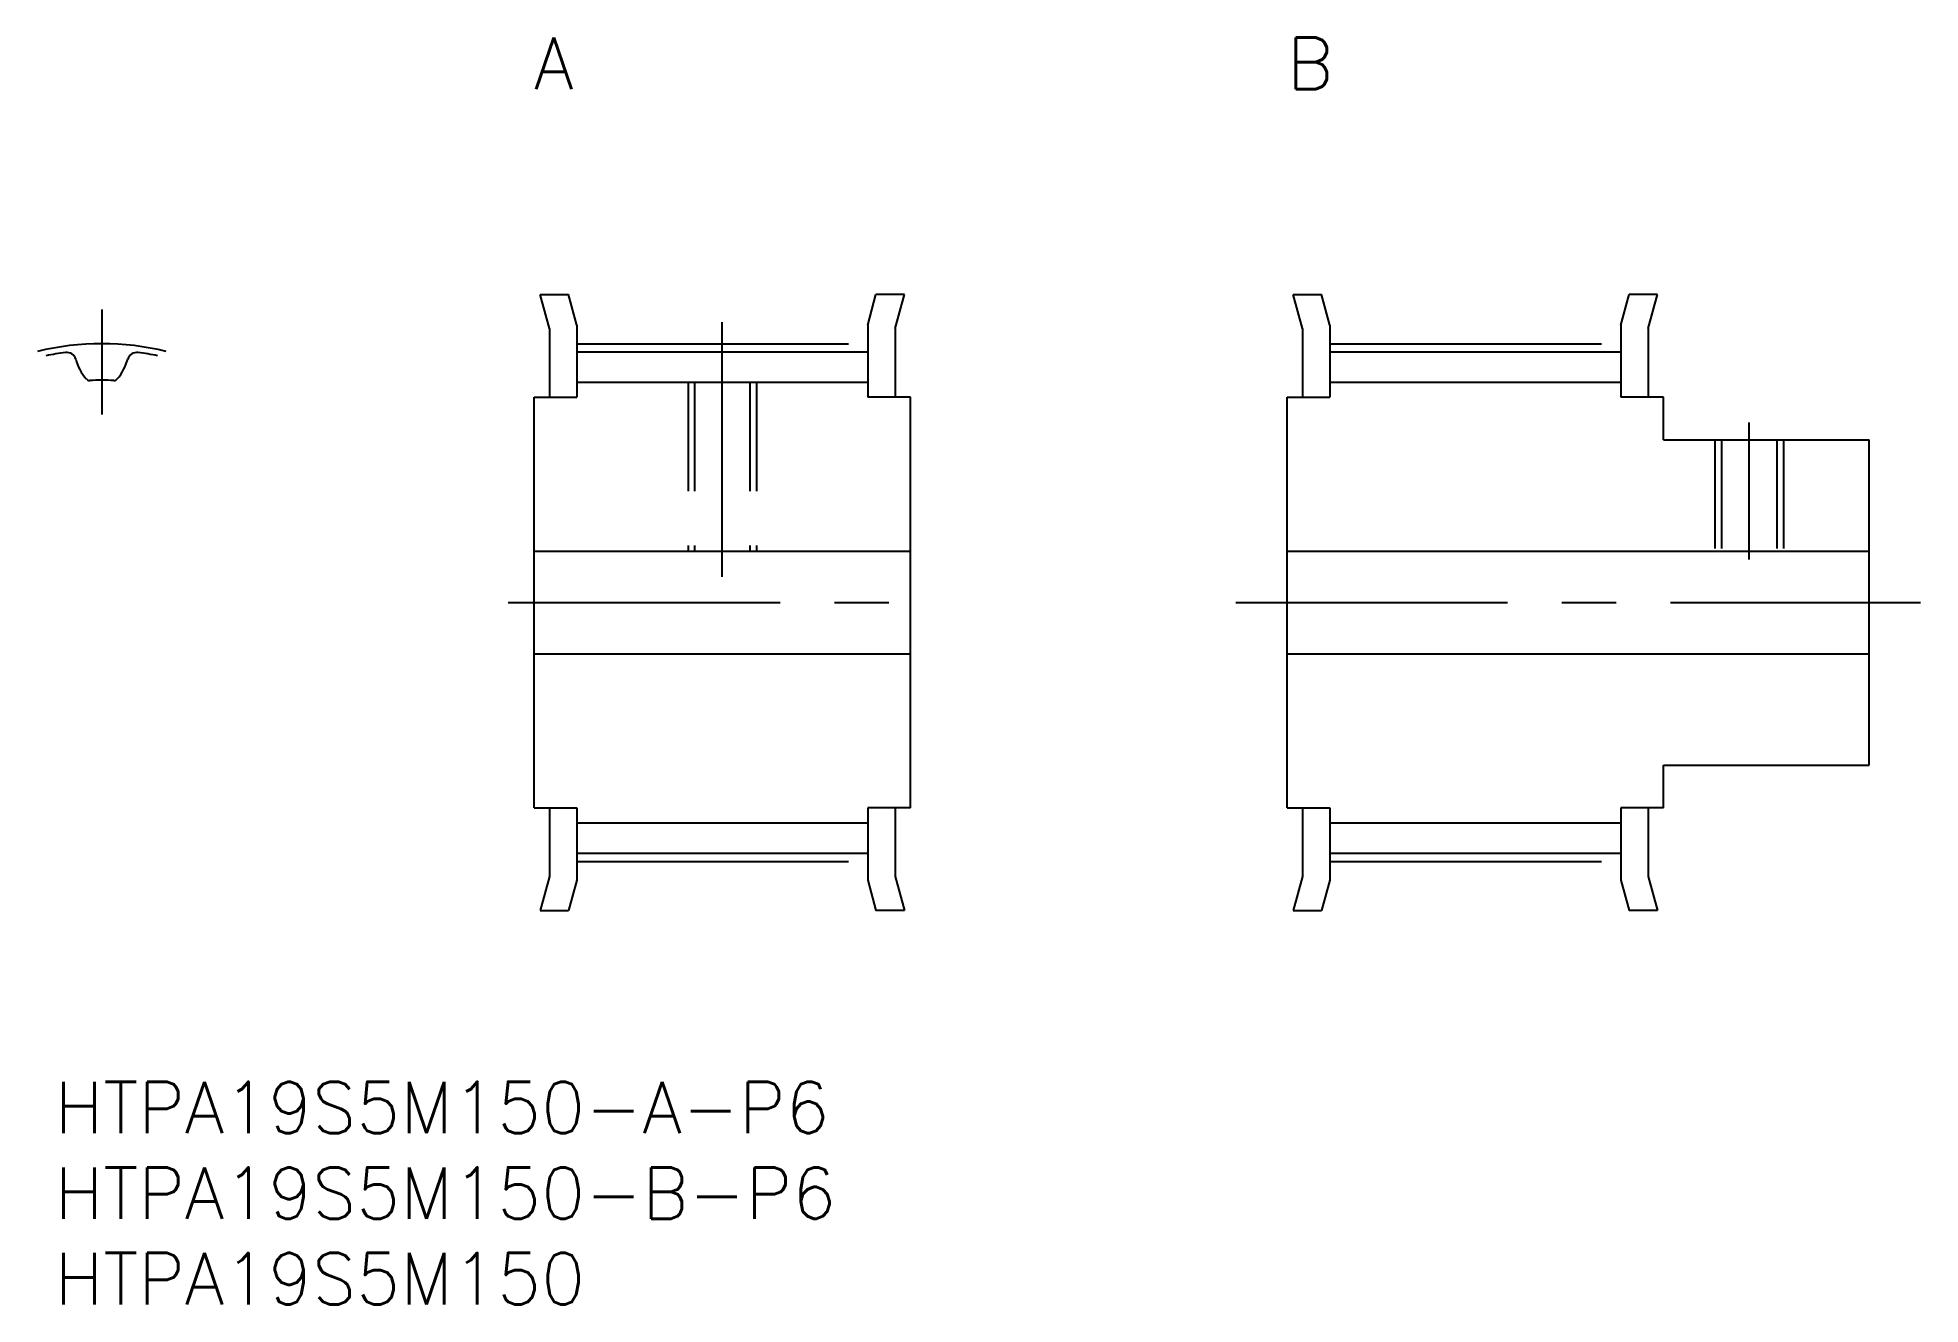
# Model space of a CAD drawing. Extents: x -1 to 109, y -13 to 61.
import ezdxf

# ---------------------------------------------------------------- set-up
doc = ezdxf.new("R2010")
doc.units = 0
doc.header["$LTSCALE"] = 0.5
doc.linetypes.add('CENTER', pattern=[50.8, 31.75, -6.35, 6.35, -6.35])
doc.linetypes.add('DASHED', pattern=[19.05, 12.7, -6.35])
for name, color, linetype in [('MSM_CENTER', 1, 'CENTER'), ('MSM_CONTINUOUS', 7, 'CONTINUOUS'), ('MSM_DASHED', 4, 'DASHED'), ('MSM_PART_NUMBER', 7, 'CONTINUOUS')]:
    doc.layers.add(name, color=color, linetype=linetype)
doc.styles.get("Standard").update_dxf_attribs({"font": 'txt.shx', "height": 3, "bigfont": 'bigfont.shx'})

# ---------------------------------------------------------------- blocks, each defined once
blk = doc.blocks.new('*U5')
at = {"layer": 'MSM_PART_NUMBER'}
blk.add_text('HTPA19S5M150-A-P6', height=3, dxfattribs=at).set_placement((0, -3))
blk = doc.blocks.new('*U6')
at = {"layer": 'MSM_PART_NUMBER'}
blk.add_text('HTPA19S5M150-B-P6', height=3, dxfattribs=at).set_placement((0, -8))
blk = doc.blocks.new('*U7')
at = {"layer": 'MSM_PART_NUMBER'}
blk.add_text('HTPA19S5M150', height=3, dxfattribs=at).set_placement((0, -13))
blk = doc.blocks.new('*U8')
at = {"layer": 'MSM_PART_NUMBER'}
blk.add_text('A', height=3, dxfattribs=at).set_placement((28, 58))
blk = doc.blocks.new('*U9')
at = {"layer": 'MSM_PART_NUMBER'}
blk.add_text('B', height=3, dxfattribs=at).set_placement((72, 58))

msp = doc.modelspace()

# ---------------------------------------------------------------- linework, layer by layer
at = {"layer": 'MSM_CENTER'}
for p, q in [((2.75, 45.12), (2.75, 38.99)), ((39, 29.5), (39, 44.38)), ((30.5, 43.12), (47.5, 43.12)), ((74.5, 43.12), (91.5, 43.12)), ((99, 30.51), (99, 38.51)), ((26.5, 28), (51.5, 28)), ((69, 28), (109, 28)), ((30.5, 12.88), (47.5, 12.88)), ((74.5, 12.88), (91.5, 12.88))]:
    msp.add_line(p, q, dxfattribs=at)
msp.add_arc((2.75, 27.2), 15.92, 76.3714, 103.6286, dxfattribs=at)
at = {"layer": 'MSM_CONTINUOUS'}
for p, q in [((28.9, 44), (28.36, 46)), ((28.36, 46), (30.02, 46)), ((30.5, 44.21), (30.02, 46)), ((47.5, 44.21), (47.98, 46)), ((49.64, 46), (47.98, 46)), ((49.1, 44), (49.64, 46)), ((72.9, 44), (72.36, 46)), ((72.36, 46), (74.02, 46)), ((74.5, 44.21), (74.02, 46)), ((91.5, 44.21), (91.98, 46)), ((93.64, 46), (91.98, 46)), ((93.1, 44), (93.64, 46)), ((28.9, 44), (28.9, 40)), ((30.5, 44.21), (30.5, 40)), ((47.5, 44.21), (47.5, 40)), ((49.1, 44), (49.1, 40)), ((72.9, 44), (72.9, 40)), ((74.5, 44.21), (74.5, 40)), ((91.5, 44.21), (91.5, 40)), ((93.1, 44), (93.1, 40)), ((30.5, 42.64), (47.5, 42.64)), ((74.5, 42.64), (91.5, 42.64)), ((30.5, 40.87), (47.5, 40.87)), ((74.5, 40.87), (91.5, 40.87)), ((28, 16), (28, 40)), ((28, 40), (30.5, 40)), ((50, 40), (47.5, 40)), ((50, 16), (50, 40)), ((72, 40), (74.5, 40)), ((72, 16), (72, 40)), ((94, 40), (91.5, 40)), ((94, 37.5), (94, 40)), ((94, 37.5), (106, 37.5)), ((106, 18.5), (106, 37.5)), ((28, 31), (50, 31)), ((72, 31), (106, 31)), ((28, 25), (50, 25)), ((72, 25), (106, 25)), ((94, 16), (94, 18.5)), ((94, 18.5), (106, 18.5)), ((28, 16), (30.5, 16)), ((28.9, 16), (28.9, 12)), ((30.5, 16), (30.5, 11.79)), ((50, 16), (47.5, 16)), ((47.5, 16), (47.5, 11.79)), ((49.1, 16), (49.1, 12)), ((72, 16), (74.5, 16)), ((72.9, 16), (72.9, 12)), ((74.5, 16), (74.5, 11.79)), ((94, 16), (91.5, 16)), ((91.5, 16), (91.5, 11.79)), ((93.1, 16), (93.1, 12)), ((30.5, 15.13), (47.5, 15.13)), ((74.5, 15.13), (91.5, 15.13)), ((30.5, 13.36), (47.5, 13.36)), ((74.5, 13.36), (91.5, 13.36)), ((28.9, 12), (28.36, 10)), ((30.5, 11.79), (30.02, 10)), ((47.5, 11.79), (47.98, 10)), ((49.1, 12), (49.64, 10)), ((72.9, 12), (72.36, 10)), ((74.5, 11.79), (74.02, 10)), ((91.5, 11.79), (91.98, 10)), ((93.1, 12), (93.64, 10)), ((28.36, 10), (30.02, 10)), ((49.64, 10), (47.98, 10)), ((72.36, 10), (74.02, 10)), ((93.64, 10), (91.98, 10))]:
    msp.add_line(p, q, dxfattribs=at)
for centre, radius, start, end in [((2.75, 27.32), 15.44, 97.9029, 102.1552), ((0.7, 42.06), 0.55, 16.2816, 97.9029), ((4.37, 43.14), 3.28, 196.2816, 219.3811), ((1.12, 43.14), 3.28, 320.6189, 343.7184), ((4.8, 42.06), 0.55, 82.0971, 163.7184), ((2.75, 27.32), 15.44, 77.8448, 82.0971), ((2.04, 41.22), 0.25, 219.3811, 272.9377), ((2.75, 27.32), 13.67, 87.0623, 92.9377), ((3.46, 41.22), 0.25, 267.0623, 320.6189)]:
    msp.add_arc(centre, radius, start, end, dxfattribs=at)
at = {"layer": 'MSM_DASHED'}
for p, q in [((37, 40.85), (37, 31)), ((37.38, 40.85), (37.38, 31)), ((40.62, 40.85), (40.62, 31)), ((41, 40.85), (41, 31)), ((97, 37.5), (97, 31)), ((97.38, 37.5), (97.38, 31)), ((100.62, 37.5), (100.62, 31)), ((101, 37.5), (101, 31))]:
    msp.add_line(p, q, dxfattribs=at)

# ---------------------------------------------------------------- block references
at = {"layer": 'MSM_CONTINUOUS'}
for name in ['*U8', '*U9', '*U5', '*U6', '*U7']:
    msp.add_blockref(name, (0, 0), dxfattribs=at)

doc.saveas('drawing.dxf')
